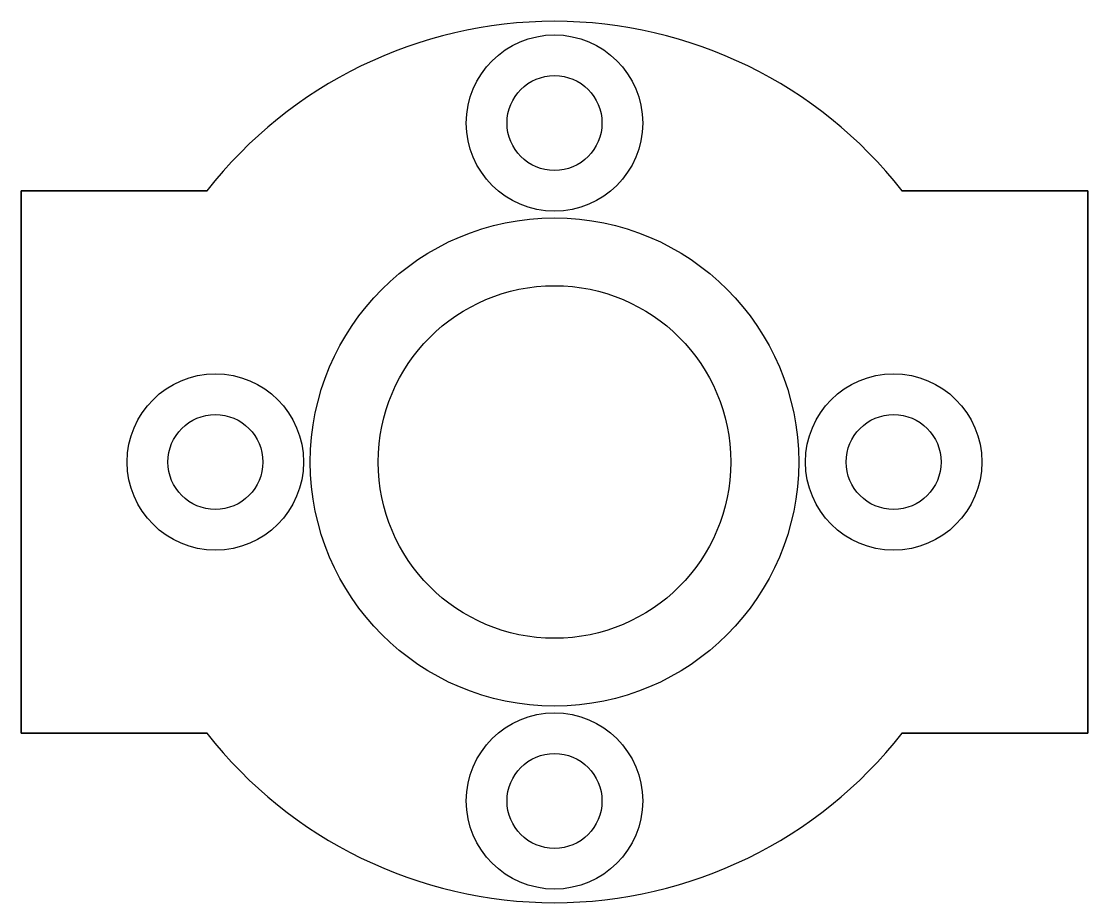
# Model space of a CAD drawing. Header units: millimetres. Extents: x -39.3 to 39.3, y -32.5 to 32.5.
import ezdxf

# ---------------------------------------------------------------- set-up
doc = ezdxf.new("R2010")
doc.units = ezdxf.units.MM

msp = doc.modelspace()

# ---------------------------------------------------------------- linework, layer by layer
for p, q in [((0, 21.5), (0, 21.5)), ((-39.305, 20), (-39.305, 20)), ((-39.305, -20), (-39.305, 20)), ((-39.305, 20), (-39.305, -20)), ((-39.305, 20), (-25.617, 20)), ((-25.617, 20), (-39.305, 20)), ((-25.617, 20), (-25.617, 20)), ((39.305, 20), (25.617, 20)), ((25.617, 20), (39.305, 20)), ((25.617, 20), (25.617, 20)), ((39.305, -20), (39.305, 20)), ((39.305, 20), (39.305, -20)), ((39.305, 20), (39.305, 20)), ((0, 18.5), (0, 18.5)), ((-21.5, 0), (-21.5, 0)), ((-18.5, 0), (-18.5, 0)), ((13, 0), (13, 0)), ((18, 0), (18, 0)), ((18.5, 0), (18.5, 0)), ((21.5, 0), (21.5, 0)), ((0, -18.5), (0, -18.5)), ((-39.305, -20), (-39.305, -20)), ((-25.617, -20), (-39.305, -20)), ((-39.305, -20), (-25.617, -20)), ((-25.617, -20), (-25.617, -20)), ((25.617, -20), (39.305, -20)), ((39.305, -20), (25.617, -20)), ((25.617, -20), (25.617, -20)), ((39.305, -20), (39.305, -20)), ((0, -21.5), (0, -21.5))]:
    msp.add_line(p, q)
for centre, radius in [((0, 25), 6.5), ((0, 25), 6.5), ((0, 25), 3.5), ((0, 25), 3.5), ((0, 0), 18), ((0, 0), 18), ((0, 0), 13), ((0, 0), 13), ((-25, 0), 6.5), ((-25, 0), 6.5), ((25, 0), 6.5), ((25, 0), 6.5), ((-25, 0), 3.5), ((-25, 0), 3.5), ((25, 0), 3.5), ((25, 0), 3.5), ((0, -25), 6.5), ((0, -25), 6.5), ((0, -25), 3.5), ((0, -25), 3.5)]:
    msp.add_circle(centre, radius)
for start, end in [(37.97987, 142.02013), (37.97987, 142.02013), (217.97987, 322.02013), (217.97987, 322.02013)]:
    msp.add_arc((0, 0), 32.5, start, end)

doc.saveas('drawing.dxf')
